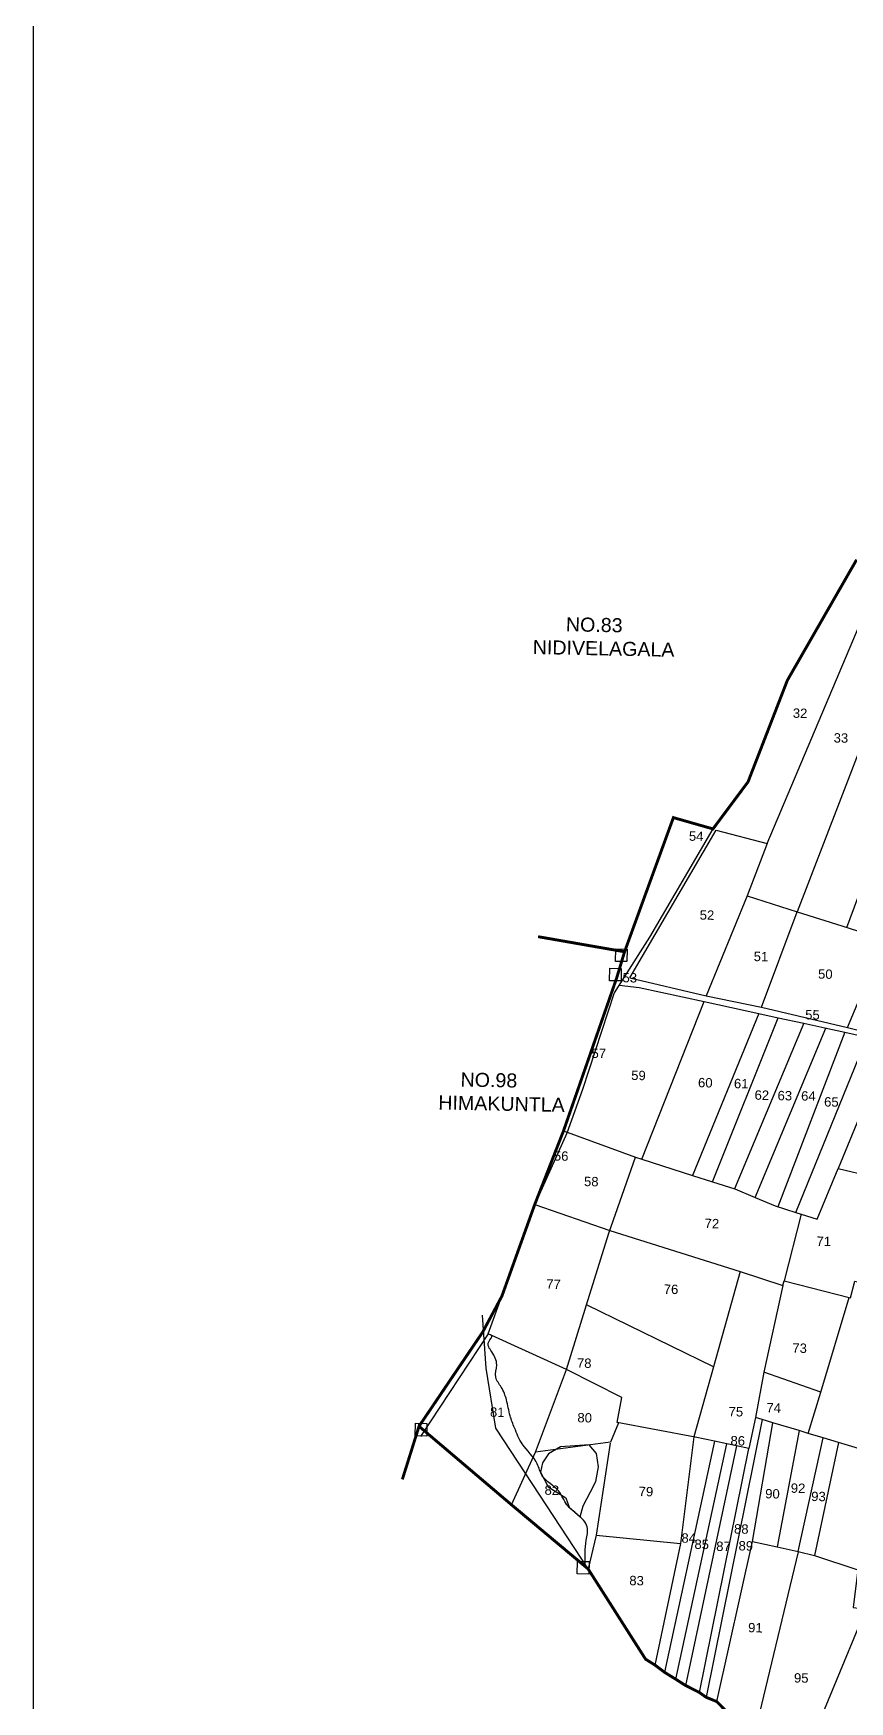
# Model space of a CAD drawing. Header units: millimetres. Extents: x 191531 to 221722, y 1607077 to 1617364.
# Drawn here: x 191531 to 192937, y 1612669 to 1615541 of the extents above; entities that cross this region are included whole.
import ezdxf
from ezdxf.enums import TextEntityAlignment as Align

# ---------------------------------------------------------------- set-up
doc = ezdxf.new("R2010")
doc.units = ezdxf.units.MM
doc.header["$LTSCALE"] = 15
for name, color, linetype in [('BOUNDRY STONES', 240, 'Continuous'), ('PLOTS', 7, 'Continuous'), ('PLOTS NO', 7, 'Continuous'), ('ROADS', 1, 'Continuous'), ('STREAMS', 4, 'Continuous'), ('TEXT', 1, 'Continuous'), ('VILLAGE BOUNDRY', 5, 'Continuous')]:
    doc.layers.add(name, color=color, linetype=linetype)
doc.styles.get("Standard").update_dxf_attribs({"font": 'arial.ttf'})

msp = doc.modelspace()

# ---------------------------------------------------------------- linework, layer by layer
at = {"layer": 'BOUNDRY STONES'}
for points in [[(192533.9, 1613964.8), (192553.8, 1613964.4), (192553.3, 1613942.8), (192533.4, 1613943.2)], [(192523.7, 1613931.4), (192543.6, 1613931), (192543.1, 1613909.4), (192523.2, 1613909.8)], [(192188.9, 1613147.9), (192208.8, 1613147.5), (192208.4, 1613125.9), (192188.5, 1613126.2)], [(192468.2, 1612910.2), (192488, 1612909.8), (192487.6, 1612888.2), (192467.7, 1612888.6)]]:
    msp.add_lwpolyline(points, close=True, dxfattribs=at)
at = {"layer": 'PLOTS'}
for points in [[(192795.1, 1614146.3), (192996.1, 1614621.5)], [(193066.6, 1614599.1), (192846.8, 1614028.5)], [(192932.1, 1614001.6), (193142.6, 1614569.5)], [(192933.4, 1613829.2), (192997.1, 1613981), (193218.3, 1614539.4)], [(192701.5, 1614171.2), (192591.9, 1613984.6), (192549.3, 1613917.4), (192531.4, 1613889.1), (192477, 1613722.4), (192449.7, 1613647.6), (192394.5, 1613524.8)], [(192558.2, 1613915), (192707.1, 1614168.9), (192795.1, 1614146.3), (192760.5, 1614055.8), (192689.5, 1613883.6)], [(192760.5, 1614055.8), (192846.8, 1614028.5), (192923.3, 1614004.3), (192964.9, 1613991.2), (192997.1, 1613981), (193017.2, 1613974.7), (193030.9, 1613970.3), (193045.5, 1613965.7), (193069.4, 1613958.1), (193137.9, 1614124.7), (193220.2, 1614098.1), (193304.2, 1614074.9), (193401.8, 1614043.8), (193476, 1614022.7)], [(192785.2, 1613864.4), (192846.8, 1614028.5)], [(192558.2, 1613915), (192689.5, 1613883.6), (192785.2, 1613864.4), (192933.4, 1613829.2), (192970.8, 1613820.4)], [(192539.8, 1613902.4), (192574.4, 1613898.3), (192686.5, 1613873.9), (192780.3, 1613853.5), (192813.9, 1613846.2), (192858.1, 1613836.6), (192894.2, 1613828.7), (192928.4, 1613821.3), (192967, 1613812.9), (193005.8, 1613801.3), (193111.2, 1613776.9), (193160.2, 1613760.9), (193206.6, 1613747)], [(192354.7, 1613007.4), (192396, 1613098.2), (192448.9, 1613240.4), (192483.8, 1613351.9), (192522.3, 1613475), (192568.1, 1613606.2), (192578.7, 1613602.4), (192686.5, 1613873.9)], [(192780.3, 1613853.5), (192666.2, 1613574.5)], [(192700.4, 1613563.7), (192813.9, 1613846.2)], [(192858.1, 1613836.6), (192738.8, 1613551.5)], [(192774, 1613536.7), (192896, 1613828.3)], [(192928.4, 1613821.3), (192813.4, 1613520.7)], [(192844.5, 1613510.9), (192967, 1613812.9)], [(193005.8, 1613801.3), (192917.4, 1613586.4)], [(192444, 1613651.3), (192568.1, 1613606.2), (192578.7, 1613602.4), (192666.2, 1613574.5), (192700.4, 1613563.7), (192739.1, 1613551.4), (192774, 1613536.7), (192808.9, 1613522.1), (192844.5, 1613510.9), (192853.5, 1613508), (192881.2, 1613499.3), (192917.4, 1613586.4), (192975.2, 1613572.7), (192995.7, 1613563.8), (193032.5, 1613557), (193088.9, 1613536.7), (193123.8, 1613526.5)], [(192394.5, 1613524.8), (192524, 1613480.1), (192748.2, 1613409.4), (192821.7, 1613385.2), (192824.2, 1613393), (192938.7, 1613363.8), (192946, 1613392.4), (193035.6, 1613369.6), (193033.2, 1613360.3), (193075.1, 1613350.4)], [(192853.5, 1613508), (192824.2, 1613393)], [(192748.2, 1613409.4), (192702.2, 1613245.3), (192668.4, 1613124.7), (192645.7, 1612941), (192601.6, 1612731.7)], [(192976.7, 1613097), (192917.7, 1613114.8), (192891.5, 1613122.7), (192865.7, 1613130.6), (192850.1, 1613135.3), (192804.9, 1613148.9), (192786.2, 1613154.6), (192774.7, 1613158.1), (192763.2, 1613104.4), (192742.3, 1613108.9), (192725.4, 1613112.5), (192704, 1613117.1), (192670.8, 1613124.2), (192536.3, 1613149.1), (192544.3, 1613192.2), (192448.9, 1613240.4), (192314.3, 1613301.9), (192337.9, 1613366.9)], [(192821.7, 1613385.2), (192789.4, 1613235.8), (192774.7, 1613158.1)], [(192865.7, 1613130.6), (192887.2, 1613201.7), (192936.4, 1613364.4)], [(192702.2, 1613245.3), (192483.8, 1613351.9)], [(192887.2, 1613201.7), (192789.4, 1613235.8)], [(192538.7, 1613148.6), (192525, 1613115.7), (192396, 1613098.2)], [(192786.2, 1613154.6), (192689.8, 1612676.2)], [(192708.1, 1612668.8), (192769.8, 1612944.5), (192804.9, 1613148.9)], [(192850.1, 1613135.3), (192812.1, 1612935)], [(192524.3, 1613114), (192500.4, 1612955.5), (192486.4, 1612897.2)], [(192704, 1613117.1), (192618.2, 1612719.2)], [(192637.6, 1612707.2), (192725.4, 1613112.5)], [(192742.3, 1613108.9), (192654, 1612696.7)], [(192678.3, 1612684.4), (192763.2, 1613104.4)], [(192848, 1612927), (192891.5, 1613122.7)], [(192917.7, 1613114.8), (192876.6, 1612920.6)], [(192500.4, 1612955.5), (192645.7, 1612941)], [(192769.8, 1612944.5), (192812.1, 1612935), (192848, 1612927), (192876.6, 1612920.6), (192951.1, 1612895.8), (192943.1, 1612830.8), (192964.8, 1612828.1), (193033.3, 1612808.4), (193028.9, 1612793), (193253.8, 1612722.9), (193308.7, 1612899.3), (193445.6, 1612887.5)], [(192848, 1612926.9), (192770.9, 1612604.2)], [(192964.8, 1612828.1), (192848.9, 1612548.1), (192949.2, 1612537.9)]]:
    msp.add_lwpolyline(points, dxfattribs=at)
at = {"layer": 'ROADS'}
for points in [[(192486.4, 1612897.2), (192379.1, 1613061), (192327.5, 1613139.8), (192311, 1613243), (192304.4, 1613333.8)], [(192314.3, 1613301.9), (192197.4, 1613125.2)]]:
    msp.add_lwpolyline(points, dxfattribs=at)
at = {"layer": 'STREAMS'}
msp.add_lwpolyline([(192472.9, 1612986.8), (192478.1, 1613006), (192490.6, 1613029.7), (192499.7, 1613048), (192504.1, 1613073.1), (192500.7, 1613096), (192488.4, 1613110.7), (192438.7, 1613107.5), (192418.2, 1613095.5), (192408.1, 1613079.8), (192404.3, 1613063.9), (192417.5, 1613038.3), (192448.3, 1613019.7), (192453.8, 1613003.3), (192472.9, 1612986.8)], dxfattribs=at)
msp.add_spline([(192481.5, 1612904.6), (192483.1, 1612946.5), (192484.8, 1612969.6), (192468.5, 1612990.6), (192450, 1613007.7), (192435.3, 1613031.5), (192407.5, 1613057.6), (192398.8, 1613078.1), (192373, 1613112.3), (192359.6, 1613140), (192352.1, 1613160.9), (192345.8, 1613188.1), (192336.7, 1613210.2), (192327.4, 1613227.2), (192329, 1613248.3), (192320.3, 1613271.1), (192315.1, 1613288.4), (192320, 1613299.3), (192318.9, 1613300.3)], degree=3, dxfattribs=at)
at = {"layer": 'VILLAGE BOUNDRY', "linetype": 'Continuous'}
msp.add_lwpolyline([(191530.7, 1616902.6), (198379.8, 1616902.6), (198379.8, 1610314), (191530.7, 1610314)], close=True, dxfattribs=at)
msp.add_lwpolyline([(192773.9, 1612601.1, 5, 5, 0), (192708.1, 1612668.8, 5, 5, 0), (192689.8, 1612676.2, 5, 5, 0), (192678.3, 1612684.4, 5, 5, 0), (192653.3, 1612697.1, 5, 5, 0), (192637.6, 1612707.2, 5, 5, 0), (192618.2, 1612719.2, 5, 5, 0), (192601.6, 1612731.7, 5, 5, 0), (192585.4, 1612741.8, 5, 5, 0), (192486.4, 1612897.2, 5, 5, 0), (192354.7, 1613007.4, 5, 5, 0), (192195.1, 1613142.8, 5, 5, 0), (192166.4, 1613051.4, 5, 5, 0), (192195.1, 1613142.8, 5, 5, 0), (192304.8, 1613305, 5, 5, 0), (192337.9, 1613366.9, 5, 5, 0), (192394.5, 1613524.8, 5, 5, 0), (192444, 1613651.3, 5, 5, 0), (192535.4, 1613914, 5, 5, 0), (192549.2, 1613959.7, 5, 5, 0), (192400.2, 1613985.7, 5, 5, 0), (192549.2, 1613959.7, 5, 5, 0), (192633.3, 1614190.7, 5, 5, 0), (192701.5, 1614171.2, 5, 5, 0), (192761.9, 1614252.2, 5, 5, 0), (192829.6, 1614426.9, 5, 5, 0), (192949, 1614634.8, 5, 5, 0)], format="xyseb", dxfattribs=at)

# ---------------------------------------------------------------- texts
at = {"layer": 'PLOTS NO'}
for s, p in [('32', (192851.6, 1614370.4)), ('33', (192921.9, 1614327.8)), ('54', (192672.6, 1614158.7)), ('52', (192691.2, 1614022.9)), ('51', (192784.2, 1613951.5)), ('53', (192558.2, 1613915)), ('50', (192895.1, 1613921.3)), ('55', (192872.9, 1613851.2)), ('57', (192504.8, 1613784.8)), ('59', (192573.2, 1613746.9)), ('60', (192688.3, 1613734.3)), ('61', (192750.2, 1613732.7)), ('62', (192785.7, 1613712.9)), ('63', (192825.3, 1613712)), ('64', (192865.9, 1613711.4)), ('65', (192905.5, 1613701.2)), ('56', (192440, 1613608.1)), ('58', (192491.9, 1613564.1)), ('72', (192699.7, 1613491.8)), ('71', (192892.4, 1613461.3)), ('77', (192426.8, 1613387.4)), ('76', (192629.3, 1613378.7)), ('73', (192850.8, 1613277.3)), ('78', (192479.7, 1613251.5)), ('81', (192329.9, 1613167.1)), ('80', (192480.5, 1613157.5)), ('75', (192741, 1613167.9)), ('74', (192806.1, 1613174.5)), ('86', (192744.2, 1613117.9)), ('82', (192423.9, 1613032.8)), ('79', (192586.1, 1613030.4)), ('90', (192804, 1613026.6)), ('92', (192848.1, 1613036.2)), ('93', (192883.3, 1613022)), ('88', (192750.3, 1612966)), ('84', (192659.7, 1612950.3)), ('85', (192682.1, 1612939.6)), ('87', (192719.6, 1612936.1)), ('89', (192758.1, 1612937)), ('83', (192569.9, 1612877.1)), ('91', (192774.6, 1612796)), ('95', (192853.6, 1612709.5))]:
    msp.add_text(s, height=16.13, rotation=358.8775, dxfattribs=at).set_placement(p, align=Align.MIDDLE_CENTER)
at = {"layer": 'TEXT', "char_height": 24.19, "width": 244.209, "attachment_point": 1, "rotation": 358.8775}
for s, insert in [('      NO.83 NIDIVELAGALA', (192392.1, 1614536.8)), ('    NO.98 HIMAKUNTLA', (192229.4, 1613752.7))]:
    msp.add_mtext(s, dxfattribs=dict(at, insert=insert))

doc.saveas('drawing.dxf')
